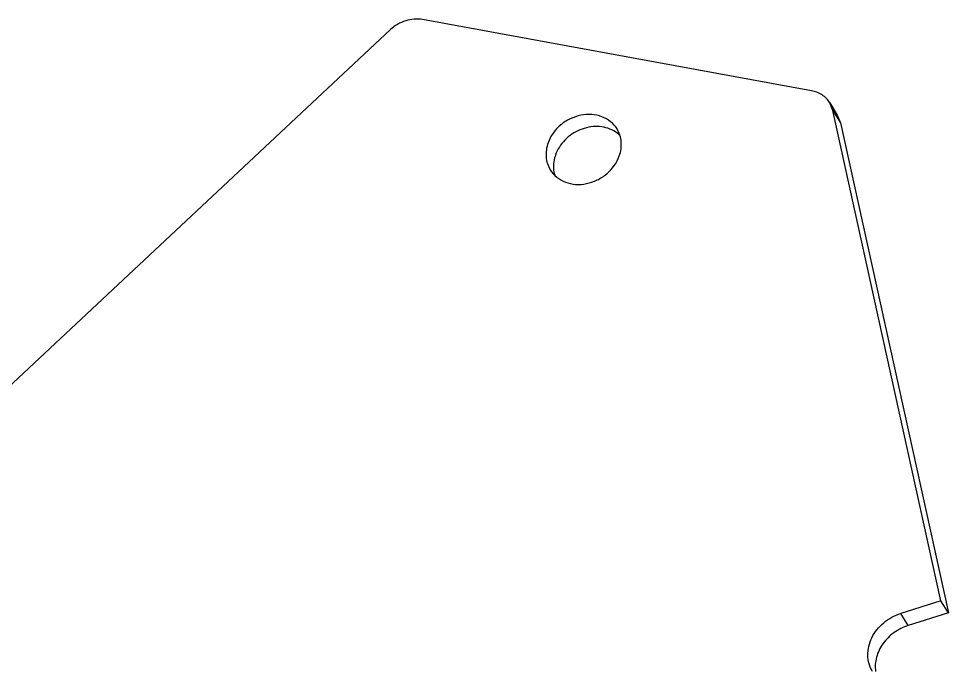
# Model space of a CAD drawing. Header units: millimetres. Extents: x 0 to 594, y 0 to 420.
# Drawn here: x 391.23 to 418.54, y 84.6 to 103.79 of the extents above; entities that cross this region are included whole.
import ezdxf

# ---------------------------------------------------------------- set-up
doc = ezdxf.new("R2010")
doc.units = ezdxf.units.MM
doc.header["$LTSCALE"] = 32.67
doc.layers.get('0').update_dxf_attribs({"linetype": 'CONTINUOUS'})

msp = doc.modelspace()

# ---------------------------------------------------------------- linework, layer by layer
at = {"color": 7, "linetype": 'CONTINUOUS'}
for p, q in [((414.518, 101.672), (403.095, 103.763)), ((402.151, 103.468), (389.8, 91.9)), ((415.151, 101.088), (415.06, 101.315)), ((415.06, 101.315), (415.279, 100.958)), ((418.326, 86.678), (415.151, 101.088)), ((415.151, 101.088), (415.37, 100.732)), ((415.279, 100.958), (415.37, 100.732)), ((415.37, 100.732), (418.545, 86.321)), ((418.326, 86.678), (417.147, 86.308)), ((418.545, 86.321), (418.326, 86.678)), ((417.365, 85.952), (417.147, 86.308)), ((418.545, 86.321), (417.365, 85.952))]:
    msp.add_line(p, q, dxfattribs=at)
for points, knots in [([(403.095, 103.763), (402.932, 103.793), (402.58, 103.764), (402.277, 103.586), (402.151, 103.468)], [0, 0, 0, 0, 0.490398, 1, 1, 1, 1]), ([(415.06, 101.315), (415.004, 101.407), (414.843, 101.571), (414.63, 101.652), (414.518, 101.672)], [0, 0, 0, 0, 0.48862, 1, 1, 1, 1]), ([(408.809, 100.548), (408.759, 100.629), (408.628, 100.777), (408.366, 100.925), (408.061, 100.989), (407.738, 100.966), (407.423, 100.858), (407.055, 100.62), (406.852, 100.341), (406.781, 100.139)], [0, 0, 0, 0, 0.113638, 0.230571, 0.352816, 0.4805, 0.612048, 0.744763, 1, 1, 1, 1]), ([(408.71, 100.493), (408.567, 100.573), (408.312, 100.637), (407.972, 100.607), (407.63, 100.504), (407.254, 100.251), (407.057, 99.945), (406.999, 99.782)], [0, 0, 0, 0, 0.236723, 0.362392, 0.491221, 0.750054, 1, 1, 1, 1]), ([(408.875, 99.756), (408.922, 99.887), (408.964, 100.165), (408.878, 100.435), (408.809, 100.548)], [0, 0, 0, 0, 0.512604, 1, 1, 1, 1]), ([(406.781, 100.139), (406.735, 100.008), (406.692, 99.73), (406.778, 99.46), (406.847, 99.347)], [0, 0, 0, 0, 0.512604, 1, 1, 1, 1]), ([(406.847, 99.347), (406.897, 99.265), (407.028, 99.117), (407.29, 98.969), (407.595, 98.905), (407.918, 98.929), (408.233, 99.037), (408.601, 99.275), (408.804, 99.554), (408.875, 99.756)], [0, 0, 0, 0, 0.113638, 0.230571, 0.352816, 0.4805, 0.612048, 0.744763, 1, 1, 1, 1]), ([(406.999, 99.782), (406.99, 99.756), (406.957, 99.652), (406.941, 99.542), (406.94, 99.46)], [0, 0, 0, 0, 0.254462, 1, 1, 1, 1]), ([(406.94, 99.46), (406.94, 99.437), (406.942, 99.347), (406.957, 99.256), (406.976, 99.191)], [0, 0, 0, 0, 0.25365, 1, 1, 1, 1]), ([(416.313, 84.599), (416.27, 84.669), (416.203, 84.824), (416.153, 85.166), (416.265, 85.619), (416.621, 86.062), (416.964, 86.251), (417.147, 86.308)], [0, 0, 0, 0, 0.114367, 0.230908, 0.474391, 0.734305, 1, 1, 1, 1]), ([(417.365, 85.952), (417.217, 85.905), (416.935, 85.764), (416.606, 85.436), (416.408, 85.033), (416.385, 84.738), (416.404, 84.601)], [0, 0, 0, 0, 0.260685, 0.518978, 0.766534, 1, 1, 1, 1])]:
    msp.add_open_spline(points, degree=3, knots=knots, dxfattribs=at)
msp.add_open_spline([(408.9, 100.351), (408.843, 100.407), (408.779, 100.455), (408.71, 100.493)], degree=3, dxfattribs=at)

doc.saveas('drawing.dxf')
